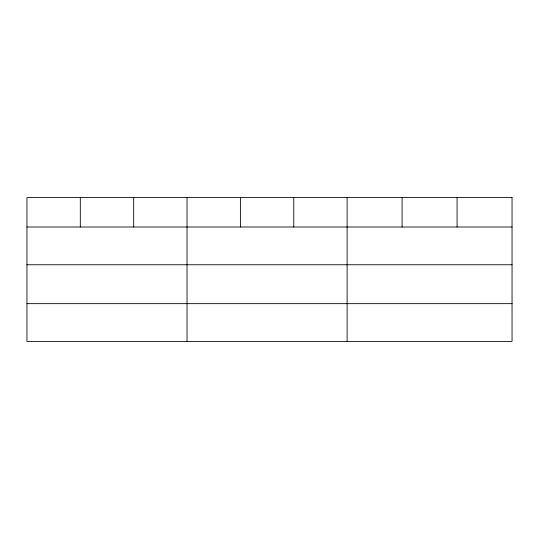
<?xml version="1.0" encoding="UTF-8"?>
<svg xmlns="http://www.w3.org/2000/svg" width="539" height="539" viewBox="0 0 539 539"><rect width="100%" height="100%" fill="white"/><g stroke="black" fill="none" stroke-linecap="round" stroke-linejoin="round"><path stroke-width="0.81" d="M26.95 227L512.05 227M26.95 264.757L512.05 264.757M26.95 303.652L512.05 303.652M457.072 197.591L457.072 227M402.094 197.591L402.094 227M347.116 197.591L347.116 341.409M293.755 197.591L293.755 227M240.394 197.591L240.394 227M187.033 197.591L187.033 341.409M133.672 197.591L133.672 227M80.311 197.591L80.311 227M512.05 197.591L26.95 197.591L26.95 341.409L512.05 341.409L512.05 197.591"/></g></svg>
